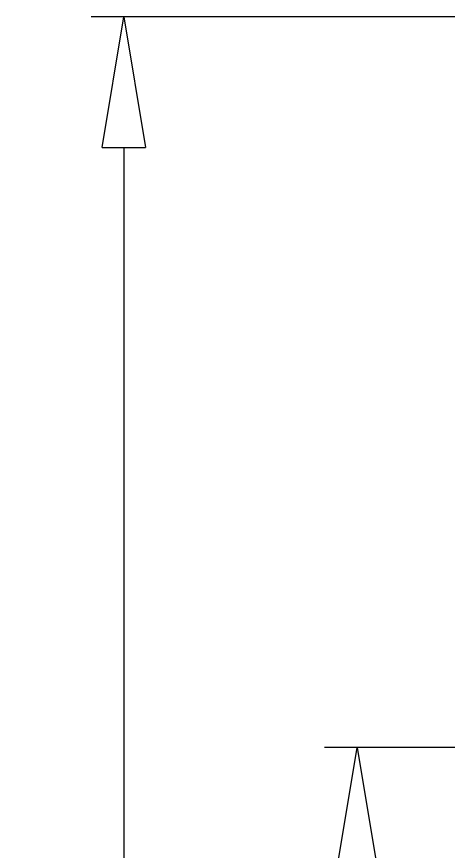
# Model space of a CAD drawing. Header units: millimetres. Extents: x -1995 to -555, y 489 to 1011.
# Drawn here: x -1989.91 to -1971.45, y 673.93 to 709.63 of the extents above; entities that cross this region are included whole.
import ezdxf

# ---------------------------------------------------------------- set-up
doc = ezdxf.new("R2010")
doc.units = ezdxf.units.MM
doc.layers.add('dim', color=82, linetype='Continuous', lineweight=9)
doc.styles.add('ROMAND', font='romand.shx', dxfattribs={"width": 0.75, "bigfont": 'gbcbig.shx'})
doc.dimstyles.new('YanXiu', dxfattribs={"dimtxt": 2.5, "dimasz": 2.2, "dimexe": 1, "dimexo": 0, "dimgap": 0.66, "dimtad": 0, "dimzin": 1, "dimdsep": 46, "dimtxsty": 'ROMAND', "dimblk": 'CLOSEDBLANK', "dimcen": 0, "dimclrd": 3, "dimclre": 3, "dimclrt": 7, "dimazin": 0, "dimtfac": 1, "dimtofl": 0, "dimtmove": 0, "dimatfit": 3, "dimldrblk": 'CLOSEDBLANK', "dimfxl": 1, "dimlwd": 5, "dimlwe": 5, "dimarcsym": 0})

# ---------------------------------------------------------------- blocks, each defined once
blk = doc.blocks.new('_ClosedBlank')
at = {"color": 0, "linetype": 'ByBlock', "lineweight": -2}
for p, q in [((-1, 0.1667), (0, 0)), ((-1, 0.1667), (-1, -0.1667)), ((0, 0), (-1, -0.1667))]:
    blk.add_line(p, q, dxfattribs=at)
blk = doc.blocks.new('*D189')
at = {"layer": 'Defpoints', "color": 0}
for p in [(-1985.319, 709.63), (-1847.542, 709.63), (-1960.842, 596.33)]:
    blk.add_point(p, dxfattribs=at)
at = {"layer": 'dim', "color": 3, "lineweight": 5}
for p, q in [((-1848.941, 709.63), (-1986.719, 709.63)), ((-1985.319, 704.03), (-1985.319, 664.629)), ((-1985.319, 601.93), (-1985.319, 641.331)), ((-1962.241, 596.33), (-1986.719, 596.33))]:
    blk.add_line(p, q, dxfattribs=at)
at = {"layer": 'dim', "color": 3, "lineweight": 5, "xscale": 5.600000000000001, "yscale": 5.600000000000001, "zscale": 5.600000000000001}
for p, rotation in [((-1985.319, 709.63), 90), ((-1985.319, 596.33), 270)]:
    blk.add_blockref('_ClosedBlank', p, dxfattribs=dict(at, rotation=rotation))
at = {"layer": 'dim', "color": 7, "insert": (-1985.319, 652.98), "char_height": 7, "attachment_point": 5, "rotation": 90, "style": 'ROMAND'}
blk.add_mtext('113.3', dxfattribs=at)
blk = doc.blocks.new('*D190')
at = {"layer": 'Defpoints', "color": 0}
for p in [(-1975.319, 678.33), (-1962.042, 678.33), (-1960.842, 596.33)]:
    blk.add_point(p, dxfattribs=at)
at = {"layer": 'dim', "color": 3, "lineweight": 5}
for p, q in [((-1963.441, 678.33), (-1976.719, 678.33)), ((-1975.319, 672.73), (-1975.319, 642.979)), ((-1975.319, 601.93), (-1975.319, 631.681)), ((-1962.241, 596.33), (-1976.719, 596.33))]:
    blk.add_line(p, q, dxfattribs=at)
at = {"layer": 'dim', "color": 3, "lineweight": 5, "xscale": 5.600000000000001, "yscale": 5.600000000000001, "zscale": 5.600000000000001}
for p, rotation in [((-1975.319, 678.33), 90), ((-1975.319, 596.33), 270)]:
    blk.add_blockref('_ClosedBlank', p, dxfattribs=dict(at, rotation=rotation))
at = {"layer": 'dim', "color": 7, "insert": (-1975.319, 637.33), "char_height": 7, "attachment_point": 5, "rotation": 90, "style": 'ROMAND'}
blk.add_mtext('82', dxfattribs=at)

msp = doc.modelspace()

# ---------------------------------------------------------------- dimensions: what is measured, and where the dimension line sits
at = {"layer": 'dim'}
for base, p2, picture, middle in [((-1985.319, 709.63), (-1847.542, 709.63), '*D189', (-1985.319, 652.98)), ((-1975.319, 678.33), (-1962.042, 678.33), '*D190', (-1975.319, 637.33))]:
    dim = msp.add_linear_dim(base=base, p1=(-1960.842, 596.33), p2=p2, angle=90, dimstyle='YanXiu', override={"dimtxt": 7, "dimasz": 5.6, "dimexe": 1.3993, "dimexo": 1.3993, "dimgap": 1.3993, "dimzin": 8}, dxfattribs=at)
    dim.commit()
    dim.dimension.update_dxf_attribs({"geometry": picture, "text_midpoint": middle})

doc.saveas('drawing.dxf')
